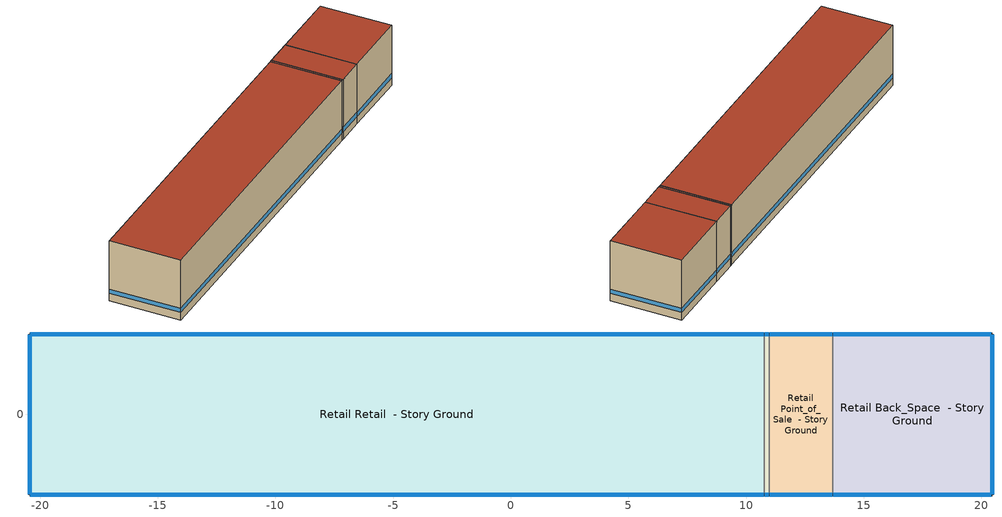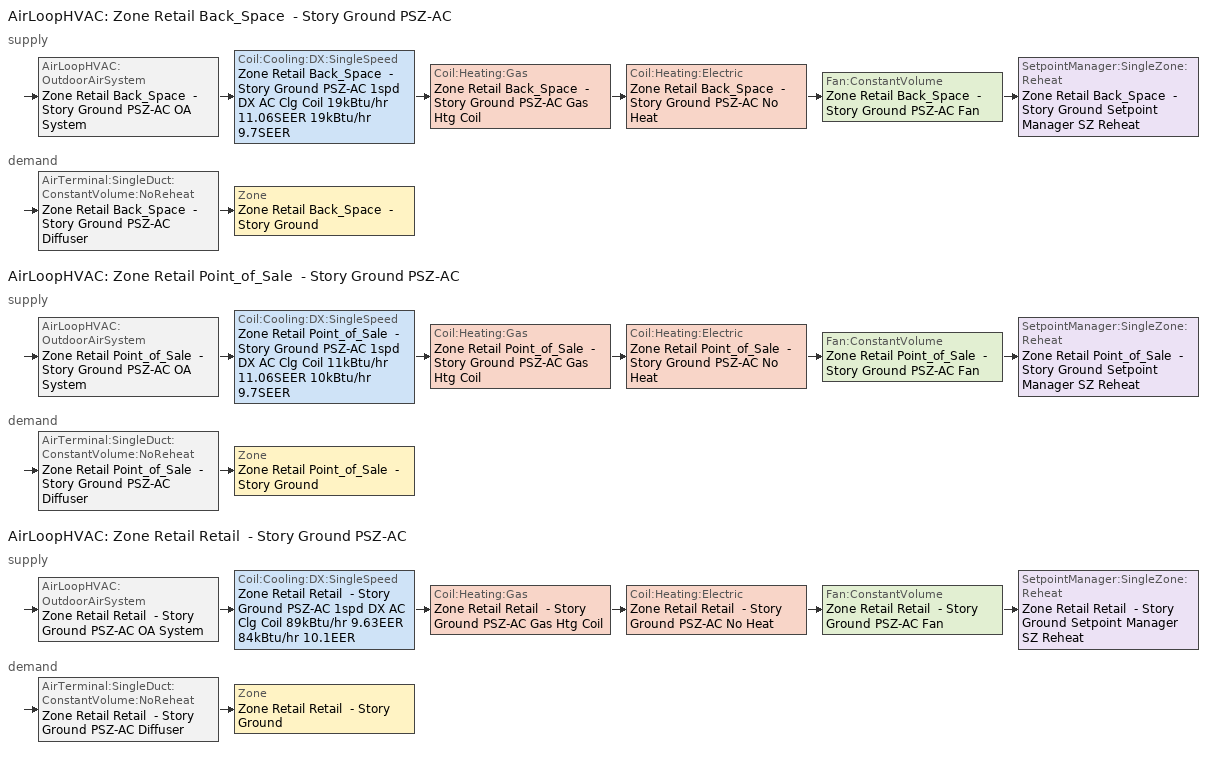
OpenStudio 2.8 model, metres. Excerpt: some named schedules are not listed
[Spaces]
Retail Retail  - Story Ground
 floor ground: -20.45,-3.41 -20.45,3.41 10.78,3.41 10.78,-3.41 z0
 wall outside: 10.78,3.41 -20.45,3.41 -20.45,-3.41 10.78,-3.41 z0:6.1
 wall to Retail Entry  - Story Ground: 10.78,-3.41 10.78,3.41 z0:6.1
 window: -20.45,3.38 -20.45,-3.38 / 10.75,3.41 -20.42,3.41 / -20.42,-3.41 10.75,-3.41 z0.76:1.19
 roof outside: 10.78,-3.41 10.78,3.41 -20.45,3.41 -20.45,-3.41 z6.1
Retail Entry  - Story Ground
 floor ground: 10.78,-3.41 10.78,3.41 10.99,3.41 10.99,-3.41 z0
 wall outside: 10.99,3.41 10.78,3.41 / 10.78,-3.41 10.99,-3.41 z0:6.1
 wall to Retail Point_of_Sale  - Story Ground: 10.99,-3.41 10.99,3.41 z0:6.1
 window: 10.96,3.41 10.8,3.41 / 10.8,-3.41 10.96,-3.41 z0.76:1.32
 roof outside: 10.99,-3.41 10.99,3.41 10.78,3.41 10.78,-3.41 z6.1
Retail Point_of_Sale  - Story Ground
 floor ground: 10.99,-3.41 10.99,3.41 13.67,3.41 13.67,-3.41 z0
 wall outside: 13.67,3.41 10.99,3.41 / 10.99,-3.41 13.67,-3.41 z0:6.1
 wall to Retail Back_Space  - Story Ground: 13.67,-3.41 13.67,3.41 z0:6.1
 window: 13.65,3.41 11.01,3.41 / 11.01,-3.41 13.65,-3.41 z0.76:1.2
 roof outside: 13.67,-3.41 13.67,3.41 10.99,3.41 10.99,-3.41 z6.1
Retail Back_Space  - Story Ground
 floor ground: 13.67,-3.41 13.67,3.41 20.45,3.41 20.45,-3.41 z0
 wall outside: 13.67,-3.41 20.45,-3.41 20.45,3.41 13.67,3.41 z0:6.1
 window: 20.42,3.41 13.7,3.41 / 20.45,-3.38 20.45,3.38 / 13.7,-3.41 20.42,-3.41 z0.76:1.19
 roof outside: 20.45,-3.41 20.45,3.41 13.67,3.41 13.67,-3.41 z6.1
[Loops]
AirLoopHVAC 'Zone Retail Back_Space  - Story Ground PSZ-AC'
 supply: AirLoopHVAC:OutdoorAirSystem 'Zone Retail Back_Space  - Story Ground PSZ-AC OA System' > Coil:Cooling:DX:SingleSpeed 'Zone Retail Back_Space  - Story Ground PSZ-AC 1spd DX AC Clg Coil 19kBtu/hr 11.06SEER 19kBtu/hr 9.7SEER' > Coil:Heating:Gas 'Zone Retail Back_Space  - Story Ground PSZ-AC Gas Htg Coil' > Coil:Heating:Electric 'Zone Retail Back_Space  - Story Ground PSZ-AC No Heat' > Fan:ConstantVolume 'Zone Retail Back_Space  - Story Ground PSZ-AC Fan' > SetpointManager:SingleZone:Reheat 'Zone Retail Back_Space  - Story Ground Setpoint Manager SZ Reheat'
 demand: AirTerminal:SingleDuct:ConstantVolume:NoReheat 'Zone Retail Back_Space  - Story Ground PSZ-AC Diffuser' > Zone 'Zone Retail Back_Space  - Story Ground'
AirLoopHVAC 'Zone Retail Point_of_Sale  - Story Ground PSZ-AC'
 supply: AirLoopHVAC:OutdoorAirSystem 'Zone Retail Point_of_Sale  - Story Ground PSZ-AC OA System' > Coil:Cooling:DX:SingleSpeed 'Zone Retail Point_of_Sale  - Story Ground PSZ-AC 1spd DX AC Clg Coil 11kBtu/hr 11.06SEER 10kBtu/hr 9.7SEER' > Coil:Heating:Gas 'Zone Retail Point_of_Sale  - Story Ground PSZ-AC Gas Htg Coil' > Coil:Heating:Electric 'Zone Retail Point_of_Sale  - Story Ground PSZ-AC No Heat' > Fan:ConstantVolume 'Zone Retail Point_of_Sale  - Story Ground PSZ-AC Fan' > SetpointManager:SingleZone:Reheat 'Zone Retail Point_of_Sale  - Story Ground Setpoint Manager SZ Reheat'
 demand: AirTerminal:SingleDuct:ConstantVolume:NoReheat 'Zone Retail Point_of_Sale  - Story Ground PSZ-AC Diffuser' > Zone 'Zone Retail Point_of_Sale  - Story Ground'
AirLoopHVAC 'Zone Retail Retail  - Story Ground PSZ-AC'
 supply: AirLoopHVAC:OutdoorAirSystem 'Zone Retail Retail  - Story Ground PSZ-AC OA System' > Coil:Cooling:DX:SingleSpeed 'Zone Retail Retail  - Story Ground PSZ-AC 1spd DX AC Clg Coil 89kBtu/hr 9.63EER 84kBtu/hr 10.1EER' > Coil:Heating:Gas 'Zone Retail Retail  - Story Ground PSZ-AC Gas Htg Coil' > Coil:Heating:Electric 'Zone Retail Retail  - Story Ground PSZ-AC No Heat' > Fan:ConstantVolume 'Zone Retail Retail  - Story Ground PSZ-AC Fan' > SetpointManager:SingleZone:Reheat 'Zone Retail Retail  - Story Ground Setpoint Manager SZ Reheat'
 demand: AirTerminal:SingleDuct:ConstantVolume:NoReheat 'Zone Retail Retail  - Story Ground PSZ-AC Diffuser' > Zone 'Zone Retail Retail  - Story Ground'
[Site]
Fort Collins Sawrs_CO_USA: Latitude {deg}=40.58; Longitude {deg}=-105.08; Time Zone {hr}=-7; Elevation {m}=1525; Terrain=City
[Site:WaterMainsTemperature]
Calculation Method=Correlation; Annual Average Outdoor Air Temperature {C}=12.0175; Maximum Difference In Monthly Average Outdoor Air Temperatures {deltaC}=24.29
[SizingPeriod:DesignDay] Daily Dry-Bulb Temperature Range {deltaC}=13.6; Barometric Pressure {Pa}=84297; Wind Speed {m/s}=3.7; Wind Direction {deg}=90; Sky Clearness=0; Rain Indicator=0; Snow Indicator=0; Day of Month=21; Month=7; Day Type=SummerDesignDay; Daylight Saving Time Indicator=0; Dry-Bulb Temperature Range Modifier Type=DefaultMultipliers; Solar Model Indicator=ASHRAETau; ASHRAE Taub=0.328; ASHRAE Taud=2.426
Name | Maximum Dry-Bulb Temperature {C} | Humidity Indicating Conditions at Maximum Dry-Bulb | Humidity Indicating Type
Fort Collins Sawrs Ann Clg .4% Condns DB=>MWB 1 | 32.3 | 16.1 | Wetbulb
Fort Collins Sawrs Ann Clg .4% Condns WB=>MDB 1 | 27.1 | 18.1 | Wetbulb
Fort Collins Sawrs Ann Clg 1% Condns DB=>MWB 1 | 30.7 | 15.7 | Wetbulb
Fort Collins Sawrs Ann Clg 2% Condns DP=>MDB 1 | 20.4 | 13.9 | Dewpoint
[ClimateZones]
Climate Zone Institution Name 1=ASHRAE; Climate Zone Document Name 1=ANSI/ASHRAE Standard 169; Climate Zone Document Year 1=2006; Climate Zone Value 1=ASHRAE 169-2013-5B
[Building]
ComStock DOE Ref Pre-1980|RetailStandalone: Default Construction Set=Res ComStock DOE Ref Pre-1980 - Retail - ASHRAE 169-2013-5B; Default Schedule Set=Building Default Schedule Set; Standards Building Type=Retail
[Site:GroundTemperature:BuildingSurface]
19.527, 19.502, 19.536, 19.598, 20.002, 21.64, 22.225, 22.375, 21.449, 20.121, 19.802, 19.633
[DefaultConstructionSet]
Res ComStock DOE Ref Pre-1980 - Retail - ASHRAE 169-2013-5B: Default Exterior Surface Constructions=Default Surface Constructions 1; Default Interior Surface Constructions=Default Surface Constructions 2; Default Ground Contact Surface Constructions=Default Surface Constructions 3; Default Exterior SubSurface Constructions=Default Sub Surface Constructions 1; Default Interior SubSurface Constructions=Default Sub Surface Constructions 2; Interior Partition Construction=Typical Interior Partition
[DefaultSurfaceConstructions]
Name | Floor Construction | Wall Construction | Roof Ceiling Construction
Default Surface Constructions 1 | Typical Insulated Exterior Mass Floor | Typical Insulated Steel Framed Exterior Wall R-6.21 | Typical IEAD Roof R-13.16
Default Surface Constructions 2 | Typical Interior Floor | Typical Interior Wall | Typical Interior Ceiling
Default Surface Constructions 3 | ext-slab | Typical Insulated Basement Mass Wall
[Construction]
Typical Insulated Exterior Mass Floor: 4 in. Normalweight Concrete Floor, Typical Carpet Pad
Typical Insulated Steel Framed Exterior Wall R-6.21: 25mm Stucco, 5/8 in. Gypsum Board, Typical Insulation R-4.03, 5/8 in. Gypsum Board
Typical IEAD Roof R-13.16: Roof Membrane, Typical Insulation R-12.04, Metal Roof Surface
Typical Interior Floor: 100mm Normalweight concrete floor, CP02 CARPET PAD
Typical Interior Wall: G01 13mm gypsum board, G01 13mm gypsum board
Typical Interior Ceiling: CP02 CARPET PAD, 100mm Normalweight concrete floor
ext-slab: 6 in. Normalweight Concrete Floor
Typical Insulated Basement Mass Wall: 8 in. Concrete Block Basement Wall
U 0.62 SHGC 0.41 Simple Glazing Window U-0.62 SHGC 0.41: U 0.62 SHGC 0.41 Simple Glazing U-1.23 SHGC 0.41
U 0.62 SHGC 0.41 Simple Glazing Window U-0.62 SHGC 0.41 1: U 0.62 SHGC 0.41 Simple Glazing U-1.23 SHGC 0.41 1
Typical Insulated Metal Door: F08 Metal surface, Typical Insulation
U 0.88 SHGC 0.16 Sgl Ref-A-L Clr 6mm: REF A CLEAR LO 6MM
Typical Overhead Door: Typical Insulation
Typical Interior Window: Clear 3mm
Typical Interior Door; Typical Interior Partition: G05 25mm wood
InteriorFurnishings: Std Wood 6inch
[Material:NoMass] Roughness=Smooth; Thermal Absorptance=0.9; Solar Absorptance=0.7
Name | Thermal Resistance {m2-K/W} | Visible Absorptance
Typical Insulation R-4.03 | 0.710131 | 0.7
Typical Carpet Pad; CP02 CARPET PAD | 0.21648 | 0.8
Typical Insulation R-12.04 | 2.12048 | 0.7
Typical Insulation | 0.0282222 | 0.7
[Material]
Name | Roughness | Thickness {m} | Conductivity {W/m-K} | Density {kg/m3} | Specific Heat {J/kg-K} | Thermal Absorptance | Solar Absorptance | Visible Absorptance
4 in. Normalweight Concrete Floor | MediumRough | 0.1016 | 2.31 | 2322 | 832 | 0.9 | 0.7 | 0.7
25mm Stucco | Smooth | 0.0254 | 0.72 | 1856 | 840 | 0.9 | 0.7 | 0.7
5/8 in. Gypsum Board | MediumSmooth | 0.0159 | 0.16 | 800 | 1090 | 0.9 | 0.7 | 0.7
Roof Membrane | VeryRough | 0.0095 | 0.16 | 1121.29 | 1460 | 0.9 | 0.7 | 0.7
Metal Roof Surface; F08 Metal surface | Smooth | 0.0008 | 45.28 | 7824 | 500 | 0.9 | 0.7 | 0.7
100mm Normalweight concrete floor | MediumRough | 0.1016 | 2.31045 | 2322 | 832.557 |  | 0 | 0
G01 13mm gypsum board | Smooth | 0.0127 | 0.160031 | 800.001 | 1090.73 | 0.9 | 0.7 | 0.5
6 in. Normalweight Concrete Floor | MediumRough | 0.1524 | 2.31 | 2322 | 832 | 0.9 | 0.7 | 0.7
8 in. Concrete Block Basement Wall | MediumRough | 0.2032 | 1.326 | 1842 | 912 | 0.9 | 0.7 | 0.7
G05 25mm wood | MediumSmooth | 0.0254 | 0.15 | 608 | 1630 | 0.9 | 0.5 | 0.5
Std Wood 6inch | MediumSmooth | 0.15 | 0.12 | 540 | 1210 | 0.9 | 0.7 | 0.7
[DefaultSubSurfaceConstructions]
Name | Fixed Window Construction | Operable Window Construction | Door Construction | Glass Door Construction | Overhead Door Construction | Tubular Daylight Dome Construction | Tubular Daylight Diffuser Construction
Default Sub Surface Constructions 1 | U 0.62 SHGC 0.41 Simple Glazing Window U-0.62 SHGC 0.41 | U 0.62 SHGC 0.41 Simple Glazing Window U-0.62 SHGC 0.41 1 | Typical Insulated Metal Door | U 0.88 SHGC 0.16 Sgl Ref-A-L Clr 6mm | Typical Overhead Door | Typical Interior Window | Typical Interior Window
Default Sub Surface Constructions 2 | Typical Interior Window | Typical Interior Window | Typical Interior Door
[WindowMaterial:SimpleGlazingSystem] U-Factor {W/m2-K}=7; Solar Heat Gain Coefficient=0.41; Visible Transmittance=0.32
U 0.62 SHGC 0.41 Simple Glazing U-1.23 SHGC 0.41; U 0.62 SHGC 0.41 Simple Glazing U-1.23 SHGC 0.41 1
[WindowMaterial:Glazing] Optical Data Type=SpectralAverage; Infrared Transmittance at Normal Incidence=0; Front Side Infrared Hemispherical Emissivity=0.84; Conductivity {W/m-K}=0.9; Dirt Correction Factor for Solar and Visible Transmittance=1; Solar Diffusing=No
Name | Thickness {m} | Solar Transmittance at Normal Incidence | Front Side Solar Reflectance at Normal Incidence | Back Side Solar Reflectance at Normal Incidence | Visible Transmittance at Normal Incidence | Front Side Visible Reflectance at Normal Incidence | Back Side Visible Reflectance at Normal Incidence | Back Side Infrared Hemispherical Emissivity
REF A CLEAR LO 6MM | 0.006 | 0.066 | 0.341 | 0.493 | 0.08 | 0.41 | 0.37 | 0.4
Clear 3mm | 0.003 | 0.837 | 0.075 | 0.075 | 0.898 | 0.081 | 0.081 | 0.84
[SpaceType] Standards Building Type=Retail
Name | Default Schedule Set | Design Specification Outdoor Air Object | Standards Space Type
Retail Entry - ComStock DOE Ref Pre-1980 | Retail Entry Schedule Set | Retail Entry Ventilation | Entry
Retail Point_of_Sale - ComStock DOE Ref Pre-1980 | Retail Point_of_Sale Schedule Set | Retail Point_of_Sale Ventilation | Point_of_Sale
Retail Back_Space - ComStock DOE Ref Pre-1980 | Retail Back_Space Schedule Set | Retail Back_Space Ventilation | Back_Space
Retail Retail - ComStock DOE Ref Pre-1980 | Retail Retail Schedule Set | Retail Retail Ventilation | Retail
[BuildingStory]
Story Ground: Nominal Z Coordinate {m}=0; Nominal Floor to Floor Height {m}=6.096
[Space] Building Story=Story Ground
Name | Space Type | Thermal Zone
Retail Retail  - Story Ground | Retail Retail - ComStock DOE Ref Pre-1980 | Zone Retail Retail  - Story Ground
Retail Entry  - Story Ground | Retail Entry - ComStock DOE Ref Pre-1980 | Zone Retail Entry  - Story Ground
Retail Point_of_Sale  - Story Ground | Retail Point_of_Sale - ComStock DOE Ref Pre-1980 | Zone Retail Point_of_Sale  - Story Ground
Retail Back_Space  - Story Ground | Retail Back_Space - ComStock DOE Ref Pre-1980 | Zone Retail Back_Space  - Story Ground
[ThermalZone] Multiplier=1; Use Ideal Air Loads=No
Name | Thermostat
Zone Retail Retail  - Story Ground | Retail Retail - ComStock DOE Ref Pre-1980 Thermostat
Zone Retail Entry  - Story Ground | Retail Entry - ComStock DOE Ref Pre-1980 Thermostat
Zone Retail Point_of_Sale  - Story Ground | Retail Point_of_Sale - ComStock DOE Ref Pre-1980 Thermostat
Zone Retail Back_Space  - Story Ground | Retail Back_Space - ComStock DOE Ref Pre-1980 Thermostat
[Sizing:Zone] Zone Cooling Design Supply Air Temperature Input Method=SupplyAirTemperature; Zone Cooling Design Supply Air Temperature Difference {deltaC}=11.11; Zone Heating Design Supply Air Temperature Input Method=SupplyAirTemperature; Zone Heating Design Supply Air Temperature Difference {deltaC}=11.11; Zone Cooling Design Supply Air Humidity Ratio {kg-H2O/kg-air}=0.0085; Zone Heating Design Supply Air Humidity Ratio {kg-H2O/kg-air}=0.008; Cooling Design Air Flow Method=DesignDay; Heating Design Air Flow Method=DesignDay; Account for Dedicated Outdoor Air System=No; Dedicated Outdoor Air System Control Strategy=NeutralSupplyAir; Dedicated Outdoor Air Low Setpoint Temperature for Design {C}=autosize; Dedicated Outdoor Air High Setpoint Temperature for Design {C}=autosize
Name | Zone Cooling Design Supply Air Temperature {C} | Zone Heating Design Supply Air Temperature {C}
Zone Retail Retail  - Story Ground; Zone Retail Point_of_Sale  - Story Ground; Zone Retail Back_Space  - Story Ground | 12.7778 | 50
Zone Retail Entry  - Story Ground | 14 | 40
[Zone equipment]
Zone Retail Retail  - Story Ground: Zone Retail Retail  - Story Ground PSZ-AC Diffuser
Zone Retail Entry  - Story Ground: Zone Retail Entry  - Story Ground Electric Baseboard
Zone Retail Point_of_Sale  - Story Ground: Zone Retail Point_of_Sale  - Story Ground PSZ-AC Diffuser
Zone Retail Back_Space  - Story Ground: Zone Retail Back_Space  - Story Ground PSZ-AC Diffuser
[People:Definition] Number of People Calculation Method=People/Area; Fraction Radiant=0.3
Name | People per Space Floor Area {person/m2}
Retail Back_Space People Definition | 0.0358438
Retail Point_of_Sale People Definition; Retail Retail People Definition; Retail Entry People Definition | 0.161459
[People] Work Efficiency Schedule=Work Efficiency Schedule; Clothing Insulation Schedule=Clothing Schedule; Air Velocity Schedule=Air Velocity Schedule; Multiplier=1
Name | People Definition | Space or SpaceType
Retail Back_Space People | Retail Back_Space People Definition | Retail Back_Space - ComStock DOE Ref Pre-1980
Retail Point_of_Sale People | Retail Point_of_Sale People Definition | Retail Point_of_Sale - ComStock DOE Ref Pre-1980
Retail Retail People | Retail Retail People Definition | Retail Retail - ComStock DOE Ref Pre-1980
Retail Entry People | Retail Entry People Definition | Retail Entry - ComStock DOE Ref Pre-1980
[Lights:Definition] Design Level Calculation Method=Watts/Area; Fraction Radiant=0.7; Fraction Visible=0.2; Return Air Fraction=0
Name | Watts per Space Floor Area {W/m2}
Retail Back_Space Lights Definition | 8.61113
Retail Point_of_Sale Lights Definition; Retail Retail Lights Definition | 18.2986
Retail Entry Lights Definition | 13.9931
[Lights] Fraction Replaceable=1
Name | Lights Definition | Space or SpaceType
Retail Back_Space Lights | Retail Back_Space Lights Definition | Retail Back_Space - ComStock DOE Ref Pre-1980
Retail Point_of_Sale Lights | Retail Point_of_Sale Lights Definition | Retail Point_of_Sale - ComStock DOE Ref Pre-1980
Retail Retail Lights | Retail Retail Lights Definition | Retail Retail - ComStock DOE Ref Pre-1980
Retail Entry Lights | Retail Entry Lights Definition | Retail Entry - ComStock DOE Ref Pre-1980
[ElectricEquipment:Definition] Design Level Calculation Method=Watts/Area; Fraction Latent=0; Fraction Radiant=0.5; Fraction Lost=0
Name | Watts per Space Floor Area {W/m2}
Retail Back_Space Elec Equip Definition | 8.07293
Retail Point_of_Sale Elec Equip Definition | 21.5278
Retail Retail Elec Equip Definition; Retail Entry - ComStock DOE Ref Pre-1980 Elec Equip Definition | 3.22917
[ElectricEquipment]
Name | Electric Equipment Definition | Space or SpaceType
Retail Back_Space Elec Equip | Retail Back_Space Elec Equip Definition | Retail Back_Space - ComStock DOE Ref Pre-1980
Retail Point_of_Sale Elec Equip | Retail Point_of_Sale Elec Equip Definition | Retail Point_of_Sale - ComStock DOE Ref Pre-1980
Retail Retail Elec Equip | Retail Retail Elec Equip Definition | Retail Retail - ComStock DOE Ref Pre-1980
Retail Entry - ComStock DOE Ref Pre-1980 Elec Equip | Retail Entry - ComStock DOE Ref Pre-1980 Elec Equip Definition | Retail Entry - ComStock DOE Ref Pre-1980
[DesignSpecification:OutdoorAir] Outdoor Air Method=Sum
Name | Outdoor Air Flow per Person {m3/s-person} | Outdoor Air Flow per Floor Area {m3/s-m2} | Outdoor Air Flow Rate {m3/s} | Outdoor Air Flow Air Changes per Hour {1/hr}
Retail Back_Space Ventilation | 0 | 0.000762 | 0 | 0
Retail Point_of_Sale Ventilation; Retail Retail Ventilation | 0 | 0.001524 | 0 | 0
Retail Entry Ventilation |  | 0.001524
[DefaultScheduleSet]
Name | Number of People Schedule | People Activity Level Schedule | Lighting Schedule | Electric Equipment Schedule | Infiltration Schedule | Hours of Operation Schedule
Retail Back_Space Schedule Set; Retail Point_of_Sale Schedule Set; Retail Retail Schedule Set; Retail Entry Schedule Set | Retail Bldg Occ | Retail Activity | Retail Bldg Light | Retail Bldg Equip | Retail Infil Half On
Building Default Schedule Set |  |  |  |  |  | Building Hours of Operation NonResidential
[SpaceInfiltration:DesignFlowRate] Schedule=Always On Discrete; Design Flow Rate Calculation Method=Flow/ExteriorArea; Constant Term Coefficient=0; Temperature Term Coefficient=0; Velocity Term Coefficient=0.224; Velocity Squared Term Coefficient=0
Name | Space or SpaceType | Flow per Exterior Surface Area {m3/s-m2}
Retail Back_Space  - Story Ground Infiltration | Retail Back_Space  - Story Ground | 0.000747319
Retail Entry  - Story Ground Infiltration | Retail Entry  - Story Ground | 0.000657614
Retail Point_of_Sale  - Story Ground Infiltration | Retail Point_of_Sale  - Story Ground | 0.000657614
Retail Retail  - Story Ground Infiltration | Retail Retail  - Story Ground | 0.000681667
[Exterior:Lights:Definition]
Name | Design Level {W}
Parking Areas and Drives Def (W/ft^2) | 0.15
Building Facades Def (W/ft^2) | 0.2
Main Entries Def (W/ft) | 30
Other Doors Def (W/ft) | 20
[Exterior:Lights] Schedule=Always On Discrete; Control Option=AstronomicalClock
Name | Exterior Lights Definition | Multiplier
Parking Areas and Drives | Parking Areas and Drives Def (W/ft^2) | 4252.71
Building Facades | Building Facades Def (W/ft^2) | 6260.99
Main Entries | Main Entries Def (W/ft) | 8
Other Doors | Other Doors Def (W/ft) | 3.516
[ThermostatSetpoint:DualSetpoint] Heating Setpoint Temperature Schedule=Retail HtgSetp
Name | Cooling Setpoint Temperature Schedule
Retail Back_Space - ComStock DOE Ref Pre-1980 Thermostat; Retail Point_of_Sale - ComStock DOE Ref Pre-1980 Thermostat; Retail Retail - ComStock DOE Ref Pre-1980 Thermostat | Retail ClgSetp
Retail Entry - ComStock DOE Ref Pre-1980 Thermostat | Retail FRONT ENTRY COOLING
[AirLoopHVAC] Design Supply Air Flow Rate {m3/s}=AutoSize
Name | Availability Schedule
Zone Retail Back_Space  - Story Ground PSZ-AC | Zone Retail Back_Space  - Story Ground PSZ-AC Occ Sch
Zone Retail Point_of_Sale  - Story Ground PSZ-AC | Zone Retail Point_of_Sale  - Story Ground PSZ-AC Occ Sch
Zone Retail Retail  - Story Ground PSZ-AC | Zone Retail Retail  - Story Ground PSZ-AC Occ Sch
[Sizing:System] Type of Load to Size On=Sensible; Design Outdoor Air Flow Rate {m3/s}=Autosize; Central Heating Maximum System Air Flow Ratio=1; Preheat Design Temperature {C}=7.22222; Preheat Design Humidity Ratio {kg-H2O/kg-Air}=0.008; Precool Design Temperature {C}=12.7778; Precool Design Humidity Ratio {kg-H2O/kg-Air}=0.008; Central Cooling Design Supply Air Temperature {C}=12.7778; Central Heating Design Supply Air Temperature {C}=50; Sizing Option=Coincident; 100% Outdoor Air in Cooling=No; 100% Outdoor Air in Heating=No; Central Cooling Design Supply Air Humidity Ratio {kg-H2O/kg-Air}=0.0085; Central Heating Design Supply Air Humidity Ratio {kg-H2O/kg-Air}=0.008; Cooling Design Air Flow Method=DesignDay; Cooling Design Air Flow Rate {m3/s}=0; Heating Design Air Flow Method=DesignDay; Heating Design Air Flow Rate {m3/s}=0; System Outdoor Air Method=ZoneSum; Zone Maximum Outdoor Air Fraction=1; Cooling Supply Air Flow Rate Per Floor Area {m3/s-m2}=0.00996765; Cooling Fraction of Autosized Cooling Supply Air Flow Rate=1; Cooling Supply Air Flow Rate Per Unit Cooling Capacity {m3/s-W}=3.94755e-05; Heating Supply Air Flow Rate Per Floor Area {m3/s-m2}=0.00996765; Heating Fraction of Autosized Heating Supply Air Flow Rate=1; Heating Fraction of Autosized Cooling Supply Air Flow Rate=1; Heating Supply Air Flow Rate Per Unit Heating Capacity {m3/s-W}=3.15882e-05; Cooling Design Capacity Method=CoolingDesignCapacity; Cooling Design Capacity {W}=autosize; Cooling Design Capacity Per Floor Area {W/m2}=234.7; Fraction of Autosized Cooling Design Capacity=1; Heating Design Capacity Method=HeatingDesignCapacity; Heating Design Capacity {W}=autosize; Heating Design Capacity Per Floor Area {W/m2}=157; Fraction of Autosized Heating Design Capacity=1; Central Cooling Capacity Control Method=OnOff
Zone Retail Back_Space  - Story Ground PSZ-AC; Zone Retail Point_of_Sale  - Story Ground PSZ-AC; Zone Retail Retail  - Story Ground PSZ-AC
[SetpointManager:SingleZone:Reheat] Minimum Supply Air Temperature {C}=12.7778; Maximum Supply Air Temperature {C}=50
Name | Control Zone | Setpoint Node or NodeList
Zone Retail Back_Space  - Story Ground Setpoint Manager SZ Reheat | Zone Retail Back_Space  - Story Ground | Zone Retail Back_Space  - Story Ground PSZ-AC Supply Outlet Node
Zone Retail Point_of_Sale  - Story Ground Setpoint Manager SZ Reheat | Zone Retail Point_of_Sale  - Story Ground | Zone Retail Point_of_Sale  - Story Ground PSZ-AC Supply Outlet Node
Zone Retail Retail  - Story Ground Setpoint Manager SZ Reheat | Zone Retail Retail  - Story Ground | Zone Retail Retail  - Story Ground PSZ-AC Supply Outlet Node
[Fan:ConstantVolume] Availability Schedule=Always On Discrete; Pressure Rise {Pa}=622.722; Maximum Flow Rate {m3/s}=AutoSize; Motor In Airstream Fraction=1
Name | Fan Total Efficiency | Motor Efficiency
Zone Retail Back_Space  - Story Ground PSZ-AC Fan; Zone Retail Point_of_Sale  - Story Ground PSZ-AC Fan | 0.53625 | 0.825
Zone Retail Retail  - Story Ground PSZ-AC Fan | 0.546 | 0.84
[Coil:Heating:Gas] Availability Schedule=Always On Discrete; Gas Burner Efficiency=0.78; Nominal Capacity {W}=AutoSize; Parasitic Electric Load {W}=0; Parasitic Gas Load {W}=0
Zone Retail Back_Space  - Story Ground PSZ-AC Gas Htg Coil; Zone Retail Point_of_Sale  - Story Ground PSZ-AC Gas Htg Coil; Zone Retail Retail  - Story Ground PSZ-AC Gas Htg Coil
[Coil:Heating:Electric] Availability Schedule=Always Off Discrete; Efficiency=1; Nominal Capacity {W}=0
Zone Retail Back_Space  - Story Ground PSZ-AC No Heat; Zone Retail Point_of_Sale  - Story Ground PSZ-AC No Heat; Zone Retail Retail  - Story Ground PSZ-AC No Heat
[Coil:Cooling:DX:SingleSpeed] Availability Schedule=Always On Discrete; Rated Total Cooling Capacity {W}=autosize; Rated Sensible Heat Ratio=autosize; Rated Air Flow Rate {m3/s}=autosize; Rated Evaporator Fan Power Per Volume Flow Rate {W/(m3/s)}=773.3; Total Cooling Capacity Function of Temperature Curve=CoilClgDXQRatio_fTwbToadbSI; Total Cooling Capacity Function of Flow Fraction Curve=CoilClgDXSnglQRatio_fCFMRatio; Energy Input Ratio Function of Temperature Curve=CoilClgDXEIRRatio_fTwbToadbSI; Energy Input Ratio Function of Flow Fraction Curve=CoilClgDXSnglEIRRatio_fCFMRatio; Part Load Fraction Correlation Curve=CoilClgDXEIRRatio_fQFrac; Condenser Type=AirCooled; Evaporative Condenser Effectiveness=0; Evaporative Condenser Air Flow Rate {m3/s}=Autosize; Evaporative Condenser Pump Rated Power Consumption {W}=Autosize; Crankcase Heater Capacity {W}=0; Maximum Outdoor Dry-Bulb Temperature for Crankcase Heater Operation {C}=0; Basin Heater Capacity {W/K}=0; Basin Heater Setpoint Temperature {C}=10
Name | Rated COP {W/W}
Zone Retail Back_Space  - Story Ground PSZ-AC 1spd DX AC Clg Coil 19kBtu/hr 11.06SEER 19kBtu/hr 9.7SEER; Zone Retail Point_of_Sale  - Story Ground PSZ-AC 1spd DX AC Clg Coil 11kBtu/hr 11.06SEER 10kBtu/hr 9.7SEER | 3.14722
Zone Retail Retail  - Story Ground PSZ-AC 1spd DX AC Clg Coil 89kBtu/hr 9.63EER 84kBtu/hr 10.1EER | 3.49917
[Controller:OutdoorAir] Minimum Outdoor Air Flow Rate {m3/s}=autosize; Maximum Outdoor Air Flow Rate {m3/s}=Autosize; Economizer Control Action Type=ModulateFlow; Lockout Type=LockoutWithCompressor; Minimum Limit Type=FixedMinimum; High Humidity Control=No; Heat Recovery Bypass Control Type=BypassWhenWithinEconomizerLimits
Name | Economizer Control Type | Economizer Maximum Limit Dry-Bulb Temperature {C} | Economizer Maximum Limit Enthalpy {J/kg} | Minimum Outdoor Air Schedule | Controller Mechanical Ventilation
Zone Retail Back_Space  - Story Ground PSZ-AC OA System Controller | NoEconomizer | 28 | 64000 | Always On Discrete | Controller Mechanical Ventilation 1
Zone Retail Point_of_Sale  - Story Ground PSZ-AC OA System Controller | NoEconomizer | 28 | 64000 | Always On Discrete | Controller Mechanical Ventilation 2
Zone Retail Retail  - Story Ground PSZ-AC OA System Controller | DifferentialDryBulb |  |  | Zone Retail Retail  - Story Ground PSZ-AC Occ Sch | Controller Mechanical Ventilation 3
[Controller:MechanicalVentilation] Availability Schedule=Always On Discrete; System Outdoor Air Method=ZoneSum
Controller Mechanical Ventilation 1; Controller Mechanical Ventilation 2; Controller Mechanical Ventilation 3
[AirLoopHVAC:OutdoorAirSystem]
Name | Controller
Zone Retail Back_Space  - Story Ground PSZ-AC OA System | Zone Retail Back_Space  - Story Ground PSZ-AC OA System Controller
Zone Retail Point_of_Sale  - Story Ground PSZ-AC OA System | Zone Retail Point_of_Sale  - Story Ground PSZ-AC OA System Controller
Zone Retail Retail  - Story Ground PSZ-AC OA System | Zone Retail Retail  - Story Ground PSZ-AC OA System Controller
[AvailabilityManager:NightCycle] Control Type=CycleOnAny; Thermostat Tolerance {deltaC}=1; Cycling Run Time {s}=1800
Availability Manager Night Cycle 1; Availability Manager Night Cycle 2; Availability Manager Night Cycle 3
[AirTerminal:SingleDuct:ConstantVolume:NoReheat] Availability Schedule=Always On Discrete; Maximum Air Flow Rate {m3/s}=AutoSize
Zone Retail Back_Space  - Story Ground PSZ-AC Diffuser; Zone Retail Point_of_Sale  - Story Ground PSZ-AC Diffuser; Zone Retail Retail  - Story Ground PSZ-AC Diffuser
[ZoneHVAC:Baseboard:Convective:Electric]
Zone Retail Entry  - Story Ground Electric Baseboard: Availability Schedule=Always On Discrete; Nominal Capacity {W}=autosize; Efficiency=1
[InternalMass:Definition]
Internal Mass Definition 1: Construction=InteriorFurnishings; Design Level Calculation Method=SurfaceArea/Area; Surface Area per Space Floor Area=2
[InternalMass] Internal Mass Definition=Internal Mass Definition 1; Multiplier=1
Name | Space or SpaceType
Retail Back_Space  - Story Ground Mass | Retail Back_Space  - Story Ground
Retail Point_of_Sale  - Story Ground Mass | Retail Point_of_Sale  - Story Ground
Retail Retail  - Story Ground Mass | Retail Retail  - Story Ground
[Schedule:Ruleset]
Name | Default Day Schedule | Summer Design Day Schedule | Winter Design Day Schedule
Clothing Schedule | Clothing Schedule Default Winter Clothes
Air Velocity Schedule | Air Velocity Schedule Default
Work Efficiency Schedule | Work Efficiency Schedule Default
Retail Bldg Occ | Retail Bldg Occ Default | Retail Bldg Occ Summer Design Day | Retail Bldg Occ Winter Design Day
Retail Activity | Retail Activity Default | Retail Activity Summer Design Day | Retail Activity Winter Design Day
Retail Bldg Light | Retail Bldg Light Default | Retail Bldg Light Summer Design Day | Retail Bldg Light Winter Design Day
Retail Bldg Equip | Retail Bldg Equip Default | Retail Bldg Equip Summer Design Day | Retail Bldg Equip Winter Design Day
Retail Infil Half On | Retail Infil Half On Default | Retail Infil Half On Summer Design Day | Retail Infil Half On Winter Design Day
Retail HtgSetp | Retail HtgSetp Default | Retail HtgSetp Summer Design Day | Retail HtgSetp Winter Design Day
Retail ClgSetp | Retail ClgSetp Default | Retail ClgSetp Summer Design Day | Retail ClgSetp Winter Design Day
Retail FRONT ENTRY COOLING | Retail FRONT ENTRY COOLING Default | Retail FRONT ENTRY COOLING Summer Design Day | Retail FRONT ENTRY COOLING Winter Design Day
Building Hours of Operation NonResidential | Building Hours of Operation NonResidential Default | Building Hours of Operation NonResidential Summer Design Day | Building Hours of Operation NonResidential Winter Design Day
Zone Retail Back_Space  - Story Ground PSZ-AC Occ Sch | Zone Retail Back_Space  - Story Ground PSZ-AC Occ Sch Default | Zone Retail Back_Space  - Story Ground PSZ-AC Occ Sch Summer Design Day | Zone Retail Back_Space  - Story Ground PSZ-AC Occ Sch Winter Design Day
Zone Retail Point_of_Sale  - Story Ground PSZ-AC Occ Sch | Zone Retail Point_of_Sale  - Story Ground PSZ-AC Occ Sch Default | Zone Retail Point_of_Sale  - Story Ground PSZ-AC Occ Sch Summer Design Day | Zone Retail Point_of_Sale  - Story Ground PSZ-AC Occ Sch Winter Design Day
Zone Retail Retail  - Story Ground PSZ-AC Occ Sch | Zone Retail Retail  - Story Ground PSZ-AC Occ Sch Default | Zone Retail Retail  - Story Ground PSZ-AC Occ Sch Summer Design Day | Zone Retail Retail  - Story Ground PSZ-AC Occ Sch Winter Design Day
[Schedule:Day]
Clothing Schedule Default Winter Clothes; Retail Bldg Occ Winter Design Day; Retail Bldg Occ Summer Design Day; Retail Bldg Light Summer Design Day; Retail Bldg Equip Summer Design Day; Retail Infil Half On Winter Design Day; Building Hours of Operation NonResidential Winter Design Day; Building Hours of Operation NonResidential Summer Design Day; Zone Retail Back_Space  - Story Ground PSZ-AC Occ Sch Winter Design Day; Zone Retail Back_Space  - Story Ground PSZ-AC Occ Sch Summer Design Day; Zone Retail Point_of_Sale  - Story Ground PSZ-AC Occ Sch Winter Design Day; Zone Retail Point_of_Sale  - Story Ground PSZ-AC Occ Sch Summer Design Day; Zone Retail Retail  - Story Ground PSZ-AC Occ Sch Winter Design Day; Zone Retail Retail  - Story Ground PSZ-AC Occ Sch Summer Design Day: 24, 0, 1
Air Velocity Schedule Default: 24, 0, 0.2
Work Efficiency Schedule Default; Retail Bldg Light Winter Design Day; Retail Bldg Equip Winter Design Day: 24, 0, 0
Retail Bldg Occ Default: Yes, 4, 45, 0, 5, 0, 0.025, 5, 15, 0.05, 5, 30, 0.075, 5, 45, 0.1, 6, 0, 0.125, 6, 15, 0.15, 6, 30, 0.175, 6, 45, 0.2, 7, 0, 0.275, 7, 15, 0.35, 7, 30, 0.425, 7, 45, 0.5, 8, 15, 0.5, 8, 30, 0.525, 8, 45, 0.55, 9, 0, 0.575, 9, 15, 0.6, 9, 30, 0.625, 9, 45, 0.65, 10, 0, 0.675, 10, 15, 0.7, 13, 30, 0.7, 13, 45, 0.725, 14, 0, 0.75, 14, 15, 0.775, 14, 30, 0.8, 14, 45, 0.775, 15, 0, 0.75, 15, 15, 0.725, 15, 30, 0.7, 15, 45, 0.65, 16, 0, 0.6, 16, 15, 0.55, 16, 30, 0.5, 17, 0, 0.5, 17, 15, 0.481818, 17, 30, 0.463636, 17, 45, 0.445455, 18, 0, 0.427273, 18, 15, 0.409091, 18, 30, 0.390909, 18, 45, 0.372727, 19, 0, 0.354545, 19, 15, 0.336364, 19, 30, 0.318182, 19, 45, 0.3, 20, 0, 0.2625, 20, 15, 0.225, 20, 30, 0.1875, 20, 45, 0.15, 21, 0, 0.1125, 21, 15, 0.075, 21, 30, 0.0375, 21, 45, 0, 24, 0, 0
Retail Activity Default: Yes, 24, 0, 120
Retail Activity Winter Design Day; Retail Activity Summer Design Day: 24, 0, 120
Retail Bldg Light Default: Yes, 4, 45, 0.05, 5, 0, 0.0875, 5, 15, 0.125, 5, 30, 0.1625, 5, 45, 0.2, 6, 0, 0.275, 6, 15, 0.35, 6, 30, 0.425, 6, 45, 0.5, 7, 0, 0.6, 7, 15, 0.7, 7, 30, 0.8, 7, 45, 0.9, 16, 0, 0.9, 16, 15, 0.872727, 16, 30, 0.845455, 16, 45, 0.818182, 17, 0, 0.790909, 17, 15, 0.763636, 17, 30, 0.736364, 17, 45, 0.709091, 18, 0, 0.681818, 18, 15, 0.654545, 18, 30, 0.627273, 18, 45, 0.6, 19, 15, 0.6, 19, 30, 0.575, 19, 45, 0.55, 20, 0, 0.525, 20, 15, 0.5, 20, 30, 0.425, 20, 45, 0.35, 21, 0, 0.275, 21, 15, 0.2, 21, 30, 0.1625, 21, 45, 0.125, 22, 0, 0.0875, 22, 15, 0.05, 24, 0, 0.05
Retail Bldg Equip Default: Yes, 4, 45, 0.2, 5, 0, 0.25, 5, 15, 0.3, 5, 30, 0.35, 5, 45, 0.4, 6, 0, 0.475, 6, 15, 0.55, 6, 30, 0.625, 6, 45, 0.7, 7, 0, 0.75, 7, 15, 0.8, 7, 30, 0.85, 7, 45, 0.9, 16, 0, 0.9, 16, 15, 0.890909, 16, 30, 0.881818, 16, 45, 0.872727, 17, 0, 0.863636, 17, 15, 0.854545, 17, 30, 0.845455, 17, 45, 0.836364, 18, 0, 0.827273, 18, 15, 0.818182, 18, 30, 0.809091, 18, 45, 0.8, 19, 15, 0.8, 19, 30, 0.775, 19, 45, 0.75, 20, 0, 0.725, 20, 15, 0.7, 20, 30, 0.625, 20, 45, 0.55, 21, 0, 0.475, 21, 15, 0.4, 21, 30, 0.35, 21, 45, 0.3, 22, 0, 0.25, 22, 15, 0.2, 24, 0, 0.2
Retail Infil Half On Default; Retail Infil Half On Summer Design Day: 6, 0, 1, 21, 0, 0.5, 24, 0, 1
Retail HtgSetp Default: Yes, 4, 15, 15.6, 20, 45, 21, 24, 0, 15.6
Retail HtgSetp Summer Design Day: 24, 0, 15.6
Retail HtgSetp Winter Design Day: 24, 0, 21
Retail ClgSetp Default: Yes, 4, 15, 30, 20, 45, 24, 24, 0, 30
Retail ClgSetp Summer Design Day: 6, 0, 30, 21, 0, 24, 24, 0, 30
Retail ClgSetp Winter Design Day: 24, 0, 30
Retail FRONT ENTRY COOLING Default: Yes, 24, 0, 90
Retail FRONT ENTRY COOLING Winter Design Day; Retail FRONT ENTRY COOLING Summer Design Day: 24, 0, 90
Building Hours of Operation NonResidential Default: 7, 15, 0, 20, 45, 1, 24, 0, 0
Zone Retail Back_Space  - Story Ground PSZ-AC Occ Sch Default; Zone Retail Point_of_Sale  - Story Ground PSZ-AC Occ Sch Default; Zone Retail Retail  - Story Ground PSZ-AC Occ Sch Default: 6, 0, 0, 20, 45, 1, 24, 0, 0
[Schedule:Rule]
Schedule Rule 1: Schedule Ruleset=Clothing Schedule; Rule Order=0; Day Schedule=Clothing Schedule Summer Clothes; Date Specification Type=DateRange; Start Month=5; Start Day=1; End Month=9; End Day=30
Schedule Rule 2: Schedule Ruleset=Retail Bldg Occ; Rule Order=1; Day Schedule=Retail Bldg Occ Sat Day; Date Specification Type=DateRange; Start Month=1; Start Day=1; End Month=12; End Day=31; Apply Saturday=Yes
Schedule Rule 3: Schedule Ruleset=Retail Bldg Occ; Rule Order=0; Day Schedule=Retail Bldg Occ Sun Day; Date Specification Type=DateRange; Start Month=1; Start Day=1; End Month=12; End Day=31; Apply Sunday=Yes
Schedule Rule 4: Schedule Ruleset=Retail Bldg Light; Rule Order=1; Day Schedule=Retail Bldg Light Sat Day; Date Specification Type=DateRange; Start Month=1; Start Day=1; End Month=12; End Day=31; Apply Saturday=Yes
Schedule Rule 5: Schedule Ruleset=Retail Bldg Light; Rule Order=0; Day Schedule=Retail Bldg Light Sun Day; Date Specification Type=DateRange; Start Month=1; Start Day=1; End Month=12; End Day=31; Apply Sunday=Yes
Schedule Rule 6: Schedule Ruleset=Retail Bldg Equip; Rule Order=1; Day Schedule=Retail Bldg Equip Sat Day; Date Specification Type=DateRange; Start Month=1; Start Day=1; End Month=12; End Day=31; Apply Saturday=Yes
Schedule Rule 7: Schedule Ruleset=Retail Bldg Equip; Rule Order=0; Day Schedule=Retail Bldg Equip Sun Day; Date Specification Type=DateRange; Start Month=1; Start Day=1; End Month=12; End Day=31; Apply Sunday=Yes
Schedule Rule 8: Schedule Ruleset=Retail Infil Half On; Rule Order=1; Day Schedule=Retail Infil Half On Sat Day; Date Specification Type=DateRange; Start Month=1; Start Day=1; End Month=12; End Day=31; Apply Saturday=Yes
Schedule Rule 9: Schedule Ruleset=Retail Infil Half On; Rule Order=0; Day Schedule=Retail Infil Half On Sun Day; Date Specification Type=DateRange; Start Month=1; Start Day=1; End Month=12; End Day=31; Apply Sunday=Yes
Schedule Rule 10: Schedule Ruleset=Retail HtgSetp; Rule Order=1; Day Schedule=Retail HtgSetp Sat Day; Date Specification Type=DateRange; Start Month=1; Start Day=1; End Month=12; End Day=31; Apply Saturday=Yes
Schedule Rule 11: Schedule Ruleset=Retail HtgSetp; Rule Order=0; Day Schedule=Retail HtgSetp Sun Day; Date Specification Type=DateRange; Start Month=1; Start Day=1; End Month=12; End Day=31; Apply Sunday=Yes
Schedule Rule 12: Schedule Ruleset=Retail ClgSetp; Rule Order=1; Day Schedule=Retail ClgSetp Sat Day; Date Specification Type=DateRange; Start Month=1; Start Day=1; End Month=12; End Day=31; Apply Saturday=Yes
Schedule Rule 13: Schedule Ruleset=Retail ClgSetp; Rule Order=0; Day Schedule=Retail ClgSetp Sun Day; Date Specification Type=DateRange; Start Month=1; Start Day=1; End Month=12; End Day=31; Apply Sunday=Yes
Building Hours of Operation NonResidential Saturday Rule: Schedule Ruleset=Building Hours of Operation NonResidential; Rule Order=1; Day Schedule=Building Hours of Operation NonResidential Saturday; Date Specification Type=DateRange; Start Month=1; Start Day=1; End Month=12; End Day=24; Apply Saturday=Yes
Building Hours of Operation NonResidential Sunday Rule: Schedule Ruleset=Building Hours of Operation NonResidential; Rule Order=0; Day Schedule=Building Hours of Operation NonResidential Sunday; Date Specification Type=DateRange; Start Month=1; Start Day=1; End Month=12; End Day=31; Apply Sunday=Yes
autogen Retail Activity 0: Schedule Ruleset=Retail Activity; Rule Order=0; Day Schedule=autogen Retail Activity 0_day_sch; Date Specification Type=SpecificDates; Apply Saturday=Yes; Apply Sunday=Yes; Apply Monday=Yes; Apply Tuesday=Yes; Apply Wednesday=Yes; Apply Thursday=Yes; Apply Friday=Yes; Specific Month 1=1; Specific Day 1=2; Specific Month 2=1; Specific Day 2=9; Specific Month 3=1; Specific Day 3=16; Specific Month 4=1; Specific Day 4=23; Specific Month 5=1; Specific Day 5=30; Specific Month 6=2; Specific Day 6=6; Specific Month 7=2; Specific Day 7=13; Specific Month 8=2; Specific Day 8=20; Specific Month 9=2; Specific Day 9=27; Specific Month 10=3; Specific Day 10=5; Specific Month 11=3; Specific Day 11=12; Specific Month 12=3; Specific Day 12=19; Specific Month 13=3; Specific Day 13=26; Specific Month 14=4; Specific Day 14=2; Specific Month 15=4; Specific Day 15=9; Specific Month 16=4; Specific Day 16=16; Specific Month 17=4; Specific Day 17=23; Specific Month 18=4; Specific Day 18=30; Specific Month 19=5; Specific Day 19=7; Specific Month 20=5; Specific Day 20=14; Specific Month 21=5; Specific Day 21=21; Specific Month 22=5; Specific Day 22=28; Specific Month 23=6; Specific Day 23=4; Specific Month 24=6; Specific Day 24=11; Specific Month 25=6; Specific Day 25=18; Specific Month 26=6; Specific Day 26=25; Specific Month 27=7; Specific Day 27=2; Specific Month 28=7; Specific Day 28=9; Specific Month 29=7; Specific Day 29=16; Specific Month 30=7; Specific Day 30=23; Specific Month 31=7; Specific Day 31=30; Specific Month 32=8; Specific Day 32=6; Specific Month 33=8; Specific Day 33=13; Specific Month 34=8; Specific Day 34=20; Specific Month 35=8; Specific Day 35=27; Specific Month 36=9; Specific Day 36=3; Specific Month 37=9; Specific Day 37=10; Specific Month 38=9; Specific Day 38=17; Specific Month 39=9; Specific Day 39=24; Specific Month 40=10; Specific Day 40=1; Specific Month 41=10; Specific Day 41=8; Specific Month 42=10; Specific Day 42=15; Specific Month 43=10; Specific Day 43=22; Specific Month 44=10; Specific Day 44=29; Specific Month 45=11; Specific Day 45=5; Specific Month 46=11; Specific Day 46=12; Specific Month 47=11; Specific Day 47=19; Specific Month 48=11; Specific Day 48=26; Specific Month 49=12; Specific Day 49=3; Specific Month 50=12; Specific Day 50=10; Specific Month 51=12; Specific Day 51=17; Specific Month 52=12; Specific Day 52=24
autogen Retail Activity 1: Schedule Ruleset=Retail Activity; Rule Order=1; Day Schedule=autogen Retail Activity 1_day_sch; Date Specification Type=SpecificDates; Apply Saturday=Yes; Apply Sunday=Yes; Apply Monday=Yes; Apply Tuesday=Yes; Apply Wednesday=Yes; Apply Thursday=Yes; Apply Friday=Yes; Specific Month 1=1; Specific Day 1=3; Specific Month 2=1; Specific Day 2=10; Specific Month 3=1; Specific Day 3=17; Specific Month 4=1; Specific Day 4=24; Specific Month 5=1; Specific Day 5=31; Specific Month 6=2; Specific Day 6=7; Specific Month 7=2; Specific Day 7=14; Specific Month 8=2; Specific Day 8=21; Specific Month 9=2; Specific Day 9=28; Specific Month 10=3; Specific Day 10=6; Specific Month 11=3; Specific Day 11=13; Specific Month 12=3; Specific Day 12=20; Specific Month 13=3; Specific Day 13=27; Specific Month 14=4; Specific Day 14=3; Specific Month 15=4; Specific Day 15=10; Specific Month 16=4; Specific Day 16=17; Specific Month 17=4; Specific Day 17=24; Specific Month 18=5; Specific Day 18=1; Specific Month 19=5; Specific Day 19=8; Specific Month 20=5; Specific Day 20=15; Specific Month 21=5; Specific Day 21=22; Specific Month 22=5; Specific Day 22=29; Specific Month 23=6; Specific Day 23=5; Specific Month 24=6; Specific Day 24=12; Specific Month 25=6; Specific Day 25=19; Specific Month 26=6; Specific Day 26=26; Specific Month 27=7; Specific Day 27=3; Specific Month 28=7; Specific Day 28=10; Specific Month 29=7; Specific Day 29=17; Specific Month 30=7; Specific Day 30=24; Specific Month 31=7; Specific Day 31=31; Specific Month 32=8; Specific Day 32=7; Specific Month 33=8; Specific Day 33=14; Specific Month 34=8; Specific Day 34=21; Specific Month 35=8; Specific Day 35=28; Specific Month 36=9; Specific Day 36=4; Specific Month 37=9; Specific Day 37=11; Specific Month 38=9; Specific Day 38=18; Specific Month 39=9; Specific Day 39=25; Specific Month 40=10; Specific Day 40=2; Specific Month 41=10; Specific Day 41=9; Specific Month 42=10; Specific Day 42=16; Specific Month 43=10; Specific Day 43=23; Specific Month 44=10; Specific Day 44=30; Specific Month 45=11; Specific Day 45=6; Specific Month 46=11; Specific Day 46=13; Specific Month 47=11; Specific Day 47=20; Specific Month 48=11; Specific Day 48=27; Specific Month 49=12; Specific Day 49=4; Specific Month 50=12; Specific Day 50=11; Specific Month 51=12; Specific Day 51=18; Specific Month 52=12; Specific Day 52=25
autogen Schedule Rule 6 2: Schedule Ruleset=Retail Bldg Equip; Rule Order=2; Day Schedule=autogen Schedule Rule 6 2_day_sch; Date Specification Type=SpecificDates; Apply Saturday=Yes; Apply Sunday=Yes; Apply Monday=Yes; Apply Tuesday=Yes; Apply Wednesday=Yes; Apply Thursday=Yes; Apply Friday=Yes; Specific Month 1=12; Specific Day 1=31
autogen Schedule Rule 4 2: Schedule Ruleset=Retail Bldg Light; Rule Order=2; Day Schedule=autogen Schedule Rule 4 2_day_sch; Date Specification Type=SpecificDates; Apply Saturday=Yes; Apply Sunday=Yes; Apply Monday=Yes; Apply Tuesday=Yes; Apply Wednesday=Yes; Apply Thursday=Yes; Apply Friday=Yes; Specific Month 1=12; Specific Day 1=31
autogen Schedule Rule 2 2: Schedule Ruleset=Retail Bldg Occ; Rule Order=2; Day Schedule=autogen Schedule Rule 2 2_day_sch; Date Specification Type=SpecificDates; Apply Saturday=Yes; Apply Sunday=Yes; Apply Monday=Yes; Apply Tuesday=Yes; Apply Wednesday=Yes; Apply Thursday=Yes; Apply Friday=Yes; Specific Month 1=12; Specific Day 1=31
autogen Schedule Rule 12 2: Schedule Ruleset=Retail ClgSetp; Rule Order=2; Day Schedule=autogen Schedule Rule 12 2_day_sch; Date Specification Type=SpecificDates; Apply Saturday=Yes; Apply Sunday=Yes; Apply Monday=Yes; Apply Tuesday=Yes; Apply Wednesday=Yes; Apply Thursday=Yes; Apply Friday=Yes; Specific Month 1=12; Specific Day 1=31
autogen Retail FRONT ENTRY COOLING 0: Schedule Ruleset=Retail FRONT ENTRY COOLING; Rule Order=0; Day Schedule=autogen Retail FRONT ENTRY COOLING 0_day_sch; Date Specification Type=SpecificDates; Apply Saturday=Yes; Apply Sunday=Yes; Apply Monday=Yes; Apply Tuesday=Yes; Apply Wednesday=Yes; Apply Thursday=Yes; Apply Friday=Yes; Specific Month 1=1; Specific Day 1=2; Specific Month 2=1; Specific Day 2=9; Specific Month 3=1; Specific Day 3=16; Specific Month 4=1; Specific Day 4=23; Specific Month 5=1; Specific Day 5=30; Specific Month 6=2; Specific Day 6=6; Specific Month 7=2; Specific Day 7=13; Specific Month 8=2; Specific Day 8=20; Specific Month 9=2; Specific Day 9=27; Specific Month 10=3; Specific Day 10=5; Specific Month 11=3; Specific Day 11=12; Specific Month 12=3; Specific Day 12=19; Specific Month 13=3; Specific Day 13=26; Specific Month 14=4; Specific Day 14=2; Specific Month 15=4; Specific Day 15=9; Specific Month 16=4; Specific Day 16=16; Specific Month 17=4; Specific Day 17=23; Specific Month 18=4; Specific Day 18=30; Specific Month 19=5; Specific Day 19=7; Specific Month 20=5; Specific Day 20=14; Specific Month 21=5; Specific Day 21=21; Specific Month 22=5; Specific Day 22=28; Specific Month 23=6; Specific Day 23=4; Specific Month 24=6; Specific Day 24=11; Specific Month 25=6; Specific Day 25=18; Specific Month 26=6; Specific Day 26=25; Specific Month 27=7; Specific Day 27=2; Specific Month 28=7; Specific Day 28=9; Specific Month 29=7; Specific Day 29=16; Specific Month 30=7; Specific Day 30=23; Specific Month 31=7; Specific Day 31=30; Specific Month 32=8; Specific Day 32=6; Specific Month 33=8; Specific Day 33=13; Specific Month 34=8; Specific Day 34=20; Specific Month 35=8; Specific Day 35=27; Specific Month 36=9; Specific Day 36=3; Specific Month 37=9; Specific Day 37=10; Specific Month 38=9; Specific Day 38=17; Specific Month 39=9; Specific Day 39=24; Specific Month 40=10; Specific Day 40=1; Specific Month 41=10; Specific Day 41=8; Specific Month 42=10; Specific Day 42=15; Specific Month 43=10; Specific Day 43=22; Specific Month 44=10; Specific Day 44=29; Specific Month 45=11; Specific Day 45=5; Specific Month 46=11; Specific Day 46=12; Specific Month 47=11; Specific Day 47=19; Specific Month 48=11; Specific Day 48=26; Specific Month 49=12; Specific Day 49=3; Specific Month 50=12; Specific Day 50=10; Specific Month 51=12; Specific Day 51=17; Specific Month 52=12; Specific Day 52=24
autogen Retail FRONT ENTRY COOLING 1: Schedule Ruleset=Retail FRONT ENTRY COOLING; Rule Order=1; Day Schedule=autogen Retail FRONT ENTRY COOLING 1_day_sch; Date Specification Type=SpecificDates; Apply Saturday=Yes; Apply Sunday=Yes; Apply Monday=Yes; Apply Tuesday=Yes; Apply Wednesday=Yes; Apply Thursday=Yes; Apply Friday=Yes; Specific Month 1=1; Specific Day 1=3; Specific Month 2=1; Specific Day 2=10; Specific Month 3=1; Specific Day 3=17; Specific Month 4=1; Specific Day 4=24; Specific Month 5=1; Specific Day 5=31; Specific Month 6=2; Specific Day 6=7; Specific Month 7=2; Specific Day 7=14; Specific Month 8=2; Specific Day 8=21; Specific Month 9=2; Specific Day 9=28; Specific Month 10=3; Specific Day 10=6; Specific Month 11=3; Specific Day 11=13; Specific Month 12=3; Specific Day 12=20; Specific Month 13=3; Specific Day 13=27; Specific Month 14=4; Specific Day 14=3; Specific Month 15=4; Specific Day 15=10; Specific Month 16=4; Specific Day 16=17; Specific Month 17=4; Specific Day 17=24; Specific Month 18=5; Specific Day 18=1; Specific Month 19=5; Specific Day 19=8; Specific Month 20=5; Specific Day 20=15; Specific Month 21=5; Specific Day 21=22; Specific Month 22=5; Specific Day 22=29; Specific Month 23=6; Specific Day 23=5; Specific Month 24=6; Specific Day 24=12; Specific Month 25=6; Specific Day 25=19; Specific Month 26=6; Specific Day 26=26; Specific Month 27=7; Specific Day 27=3; Specific Month 28=7; Specific Day 28=10; Specific Month 29=7; Specific Day 29=17; Specific Month 30=7; Specific Day 30=24; Specific Month 31=7; Specific Day 31=31; Specific Month 32=8; Specific Day 32=7; Specific Month 33=8; Specific Day 33=14; Specific Month 34=8; Specific Day 34=21; Specific Month 35=8; Specific Day 35=28; Specific Month 36=9; Specific Day 36=4; Specific Month 37=9; Specific Day 37=11; Specific Month 38=9; Specific Day 38=18; Specific Month 39=9; Specific Day 39=25; Specific Month 40=10; Specific Day 40=2; Specific Month 41=10; Specific Day 41=9; Specific Month 42=10; Specific Day 42=16; Specific Month 43=10; Specific Day 43=23; Specific Month 44=10; Specific Day 44=30; Specific Month 45=11; Specific Day 45=6; Specific Month 46=11; Specific Day 46=13; Specific Month 47=11; Specific Day 47=20; Specific Month 48=11; Specific Day 48=27; Specific Month 49=12; Specific Day 49=4; Specific Month 50=12; Specific Day 50=11; Specific Month 51=12; Specific Day 51=18; Specific Month 52=12; Specific Day 52=25
autogen Schedule Rule 10 2: Schedule Ruleset=Retail HtgSetp; Rule Order=2; Day Schedule=autogen Schedule Rule 10 2_day_sch; Date Specification Type=SpecificDates; Apply Saturday=Yes; Apply Sunday=Yes; Apply Monday=Yes; Apply Tuesday=Yes; Apply Wednesday=Yes; Apply Thursday=Yes; Apply Friday=Yes; Specific Month 1=12; Specific Day 1=31
Zone Retail Back_Space  - Story Ground PSZ-AC Occ Sch Saturday Rule: Schedule Ruleset=Zone Retail Back_Space  - Story Ground PSZ-AC Occ Sch; Rule Order=1; Day Schedule=Zone Retail Back_Space  - Story Ground PSZ-AC Occ Sch Saturday; Date Specification Type=DateRange; Start Month=1; Start Day=1; End Month=12; End Day=24; Apply Saturday=Yes
Zone Retail Back_Space  - Story Ground PSZ-AC Occ Sch Sunday Rule: Schedule Ruleset=Zone Retail Back_Space  - Story Ground PSZ-AC Occ Sch; Rule Order=0; Day Schedule=Zone Retail Back_Space  - Story Ground PSZ-AC Occ Sch Sunday; Date Specification Type=DateRange; Start Month=1; Start Day=1; End Month=12; End Day=31; Apply Sunday=Yes
Zone Retail Point_of_Sale  - Story Ground PSZ-AC Occ Sch Saturday Rule: Schedule Ruleset=Zone Retail Point_of_Sale  - Story Ground PSZ-AC Occ Sch; Rule Order=1; Day Schedule=Zone Retail Point_of_Sale  - Story Ground PSZ-AC Occ Sch Saturday; Date Specification Type=DateRange; Start Month=1; Start Day=1; End Month=12; End Day=24; Apply Saturday=Yes
Zone Retail Point_of_Sale  - Story Ground PSZ-AC Occ Sch Sunday Rule: Schedule Ruleset=Zone Retail Point_of_Sale  - Story Ground PSZ-AC Occ Sch; Rule Order=0; Day Schedule=Zone Retail Point_of_Sale  - Story Ground PSZ-AC Occ Sch Sunday; Date Specification Type=DateRange; Start Month=1; Start Day=1; End Month=12; End Day=31; Apply Sunday=Yes
Zone Retail Retail  - Story Ground PSZ-AC Occ Sch Saturday Rule: Schedule Ruleset=Zone Retail Retail  - Story Ground PSZ-AC Occ Sch; Rule Order=1; Day Schedule=Zone Retail Retail  - Story Ground PSZ-AC Occ Sch Saturday; Date Specification Type=DateRange; Start Month=1; Start Day=1; End Month=12; End Day=24; Apply Saturday=Yes
[Schedule:Constant]
Name | Value
Always On Discrete | 1
Always Off Discrete | 0
[Curve:Biquadratic] Minimum Value of x=13.89; Maximum Value of x=25; Minimum Value of y=23.89; Maximum Value of y=46.11; Minimum Curve Output=0.77
Name | Coefficient1 Constant | Coefficient2 x | Coefficient3 x**2 | Coefficient4 y | Coefficient5 y**2 | Coefficient6 x*y | Maximum Curve Output
CoilClgDXQRatio_fTwbToadbSI | 0.86779 | 0.014245 | 0.000554 | -0.007569 | 3.2e-05 | -0.000191 | 1.29
CoilClgDXEIRRatio_fTwbToadbSI | 0.116709 | 0.028458 | -0.000411 | 0.021422 | 0.000162 | -0.00068 | 1.33
[Curve:Quadratic]
Name | Coefficient1 Constant | Coefficient2 x | Coefficient3 x**2 | Minimum Value of x | Maximum Value of x
CoilClgDXSnglQRatio_fCFMRatio | 0.8 | 0.2 | 0 | 0.5 | 1.5
CoilClgDXSnglEIRRatio_fCFMRatio | 1.156 | -0.1816 | 0.0256 | 0 | 1
[Curve:Cubic]
CoilClgDXEIRRatio_fQFrac: Coefficient1 Constant=0; Coefficient2 x=5.1091; Coefficient3 x**2=-8.5515; Coefficient4 x**3=4.4744; Minimum Value of x=0.7; Maximum Value of x=1
